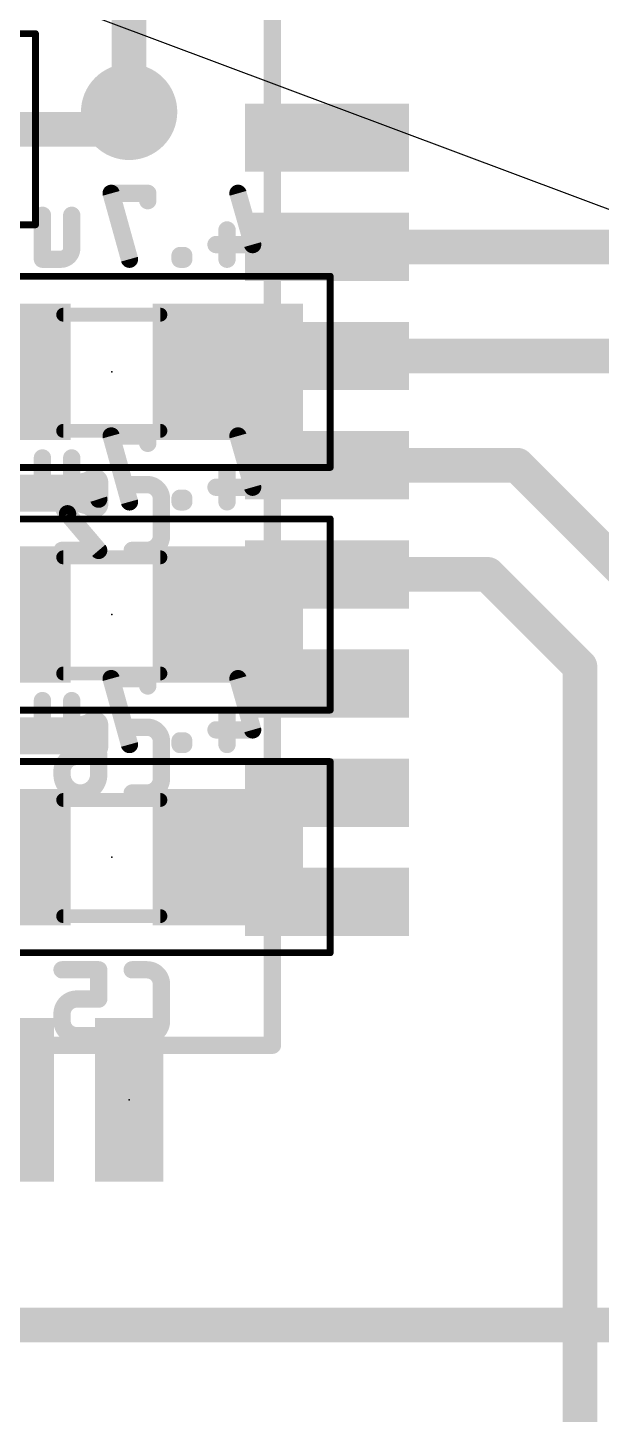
# Model space of a CAD drawing. Extents: x -0.01 to 5.59, y -0.05 to 1.65.
# Drawn here: x 2.8308 to 2.9962, y 0.3843 to 0.7843 of the extents above; entities that cross this region are included whole.
import ezdxf

# ---------------------------------------------------------------- set-up
doc = ezdxf.new("R2010")
doc.units = 0
for name, color, linetype in [('1', 22, 'CONTINUOUS'), ('16', 175, 'CONTINUOUS'), ('18', 82, 'CONTINUOUS'), ('19', 53, 'CONTINUOUS'), ('23', 7, 'CONTINUOUS'), ('24', 7, 'CONTINUOUS'), ('26', 253, 'CONTINUOUS'), ('28', 253, 'CONTINUOUS'), ('40', 175, 'CONTINUOUS'), ('51', 253, 'CONTINUOUS'), ('52', 253, 'CONTINUOUS')]:
    doc.layers.add(name, color=color, linetype=linetype)

# ---------------------------------------------------------------- blocks, each defined once
blk = doc.blocks.new('RECT')
blk.add_solid([(-0.5, -0.5), (0.5, -0.5), (-0.5, 0.5), (0.5, 0.5)])
blk = doc.blocks.new('ROUNDV')
at = {"const_width": 0.5}
blk.add_lwpolyline([(0, -0.25, 1), (0, 0.25, 1), (0, -0.25)], format="xyb", dxfattribs=at)

msp = doc.modelspace()

# ---------------------------------------------------------------- linework, layer by layer
at = {"layer": '1', "const_width": 0.01}
for points in [[(2.86, 0.76), (2.86, 0.809646)], [(2.917087, 0.721063), (3.151063, 0.721063)], [(2.917087, 0.689567), (3.169567, 0.689567)], [(2.917087, 0.658071), (2.971929, 0.658071)], [(2.971929, 0.658071), (3.02, 0.61)], [(2.917087, 0.626575), (2.963425, 0.626575)], [(2.963425, 0.626575), (2.99, 0.6)], [(2.99, 0.6), (2.99, 0.11)]]:
    msp.add_lwpolyline(points, dxfattribs=at)
at = {"layer": '1', "const_width": 0.005}
for points in [[(2.8575, 0.76, 1), (2.8625, 0.76)], [(2.917087, 0.723563, 1), (2.917087, 0.718563)], [(2.917087, 0.692067, 1), (2.917087, 0.687067)], [(2.917087, 0.660571, 1), (2.917087, 0.655571)], [(2.973697, 0.659839, 1), (2.970161, 0.656303)], [(2.971929, 0.655571, 1), (2.971929, 0.660571)], [(2.917087, 0.629075, 1), (2.917087, 0.624075)], [(2.965193, 0.628343, 1), (2.961657, 0.624807)], [(2.963425, 0.624075, 1), (2.963425, 0.629075)], [(2.9925, 0.6, 1), (2.9875, 0.6)], [(2.988232, 0.598232, 1), (2.991768, 0.601768)]]:
    msp.add_lwpolyline(points, format="xyb", dxfattribs=at)
at = {"layer": '16'}
for points, const_width in [([(2.855, 0.755), (2.86, 0.76)], 0.01), ([(2.803465, 0.755), (2.855, 0.755)], 0.01), ([(2.845032, 0.651315), (2.848593, 0.652269)], 0.008), ([(2.848593, 0.652269), (2.85, 0.653082)], 0.008), ([(2.85, 0.653082), (2.85, 0.646918)], 0.008), ([(2.825535, 0.651315), (2.845032, 0.651315)], 0.008), ([(2.845032, 0.648685), (2.825535, 0.648685)], 0.008), ([(2.848593, 0.647731), (2.845032, 0.648685)], 0.008), ([(2.847588, 0.648), (2.85, 0.648)], 0.008), ([(2.85, 0.646918), (2.848593, 0.647731)], 0.008), ([(2.825535, 0.581315), (2.845032, 0.581315)], 0.008), ([(2.845032, 0.581315), (2.848593, 0.582269)], 0.008), ([(2.848593, 0.582269), (2.85, 0.583082)], 0.008), ([(2.85, 0.583082), (2.85, 0.576918)], 0.008), ([(2.845032, 0.578685), (2.825535, 0.578685)], 0.008), ([(2.848593, 0.577731), (2.845032, 0.578685)], 0.008), ([(2.85, 0.576918), (2.848593, 0.577731)], 0.008), ([(2.76, 0.41), (3.05, 0.41)], 0.01)]:
    msp.add_lwpolyline(points, dxfattribs=dict(at, const_width=const_width))
for points, const_width in [([(2.861768, 0.758232, 1), (2.858232, 0.761768)], 0.005), ([(2.855, 0.7525, 1), (2.855, 0.7575)], 0.005), ([(2.853232, 0.756768, 1), (2.856768, 0.753232)], 0.005), ([(2.847593, 0.654001, 1), (2.849593, 0.650537)], 0.004), ([(2.852, 0.653082, 1), (2.848, 0.653082)], 0.004), ([(2.84911, 0.650337, 1), (2.848075, 0.654201)], 0.004), ([(2.851, 0.65135, 1), (2.849, 0.654814)], 0.004), ([(2.844514, 0.653247, 1), (2.84555, 0.649383)], 0.004), ([(2.84555, 0.650617, 1), (2.844514, 0.646753)], 0.004), ([(2.845032, 0.649315, 1), (2.845032, 0.653315)], 0.004), ([(2.845032, 0.646685, 1), (2.845032, 0.650685)], 0.004), ([(2.847588, 0.65, 1), (2.847588, 0.646)], 0.004), ([(2.85, 0.646, 1), (2.85, 0.65)], 0.004), ([(2.849593, 0.649463, 1), (2.847593, 0.645999)], 0.004), ([(2.848, 0.646918, 1), (2.852, 0.646918)], 0.004), ([(2.848075, 0.645799, 1), (2.84911, 0.649663)], 0.004), ([(2.849, 0.645186, 1), (2.851, 0.64865)], 0.004), ([(2.844514, 0.583247, 1), (2.84555, 0.579383)], 0.004), ([(2.845032, 0.579315, 1), (2.845032, 0.583315)], 0.004), ([(2.847593, 0.584001, 1), (2.849593, 0.580537)], 0.004), ([(2.852, 0.583082, 1), (2.848, 0.583082)], 0.004), ([(2.84911, 0.580337, 1), (2.848075, 0.584201)], 0.004), ([(2.851, 0.58135, 1), (2.849, 0.584814)], 0.004), ([(2.84555, 0.580617, 1), (2.844514, 0.576753)], 0.004), ([(2.845032, 0.576685, 1), (2.845032, 0.580685)], 0.004), ([(2.849593, 0.579463, 1), (2.847593, 0.575999)], 0.004), ([(2.848075, 0.575799, 1), (2.84911, 0.579663)], 0.004), ([(2.849, 0.575186, 1), (2.851, 0.57865)], 0.004), ([(2.848, 0.576918, 1), (2.852, 0.576918)], 0.004)]:
    msp.add_lwpolyline(points, format="xyb", dxfattribs=dict(at, const_width=const_width))
at = {"layer": '19'}
msp.add_line((2.15, 1.05), (3.35, 0.6), dxfattribs=at)
at = {"layer": '23'}
msp.add_point((2.86, 0.475), dxfattribs=at)
at = {"layer": '24'}
for p in [(2.855, 0.685), (2.855, 0.615), (2.855, 0.545)]:
    msp.add_point(p, dxfattribs=at)
at = {"layer": '26'}
for points, const_width in [([(2.845416, 0.6525, 0.414206), (2.840666, 0.64775)], 0.005), ([(2.851221, 0.648278, 0.32521), (2.845416, 0.6525)], 0.005), ([(2.845416, 0.65375, 1), (2.845416, 0.65125)], 0.0025), ([(2.845416, 0.65125, 1), (2.845416, 0.65375)], 0.0025), ([(2.86089, 0.65375, 1), (2.86089, 0.65125)], 0.0025), ([(2.869334, 0.648278, 0.414214), (2.865112, 0.6525)], 0.005), ([(2.865112, 0.65375, 1), (2.865112, 0.65125)], 0.0025), ([(2.865112, 0.65125, 1), (2.865112, 0.65375)], 0.0025), ([(2.840666, 0.64775, 0.205258), (2.842249, 0.644055)], 0.005), ([(2.841916, 0.64775, 1), (2.839416, 0.64775)], 0.0025), ([(2.839416, 0.64775, 1), (2.841916, 0.64775)], 0.0025), ([(2.850032, 0.647893, 1), (2.85241, 0.648663)], 0.0025), ([(2.870584, 0.648278, 1), (2.868084, 0.648278)], 0.0025), ([(2.868084, 0.648278, 1), (2.870584, 0.648278)], 0.0025), ([(2.843202, 0.644865, 1), (2.841297, 0.643246)], 0.0025), ([(2.841387, 0.64315, 1), (2.843111, 0.644961)], 0.0025), ([(2.865112, 0.6335, 0.414214), (2.869334, 0.637722)], 0.005), ([(2.870584, 0.637722, 1), (2.868084, 0.637722)], 0.0025), ([(2.840666, 0.63475, 1), (2.840666, 0.63225)], 0.0025), ([(2.851221, 0.63225, 1), (2.851221, 0.63475)], 0.0025), ([(2.86089, 0.63475, 1), (2.86089, 0.63225)], 0.0025), ([(2.865112, 0.63475, 1), (2.865112, 0.63225)], 0.0025), ([(2.865112, 0.63225, 1), (2.865112, 0.63475)], 0.0025), ([(2.868084, 0.637722, 1), (2.870584, 0.637722)], 0.0025), ([(2.850269, 0.63269, 1), (2.852174, 0.63431)], 0.0025), ([(2.851221, 0.574055, 0.414214), (2.842777, 0.5825)], 0.005), ([(2.842777, 0.58375, 1), (2.842777, 0.58125)], 0.0025), ([(2.86089, 0.58375, 1), (2.86089, 0.58125)], 0.0025), ([(2.869334, 0.578278, 0.414214), (2.865112, 0.5825)], 0.005), ([(2.865112, 0.58375, 1), (2.865112, 0.58125)], 0.0025), ([(2.865112, 0.58125, 1), (2.865112, 0.58375)], 0.0025), ([(2.870584, 0.578278, 1), (2.868084, 0.578278)], 0.0025), ([(2.844888, 0.574055, 0.414214), (2.840666, 0.569833)], 0.005), ([(2.844888, 0.575305, 1), (2.844888, 0.572805)], 0.0025), ([(2.844888, 0.572805, 1), (2.844888, 0.575305)], 0.0025), ([(2.852471, 0.574055, 1), (2.849971, 0.574055)], 0.0025), ([(2.851221, 0.572805, 1), (2.851221, 0.575305)], 0.0025), ([(2.868084, 0.578278, 1), (2.870584, 0.578278)], 0.0025), ([(2.841916, 0.569833, 1), (2.839416, 0.569833)], 0.0025), ([(2.849971, 0.574055, 1), (2.852471, 0.574055)], 0.0025), ([(2.840666, 0.568778, 1), (2.851221, 0.568778)], 0.005), ([(2.841916, 0.568778, 1), (2.839416, 0.568778)], 0.0025), ([(2.839416, 0.569833, 1), (2.841916, 0.569833)], 0.0025), ([(2.839416, 0.568778, 1), (2.841916, 0.568778)], 0.0025), ([(2.852471, 0.568778, 1), (2.849971, 0.568778)], 0.0025), ([(2.849971, 0.568778, 1), (2.852471, 0.568778)], 0.0025), ([(2.865112, 0.5635, 0.414214), (2.869334, 0.567722)], 0.005), ([(2.870584, 0.567722, 1), (2.868084, 0.567722)], 0.0025), ([(2.868084, 0.567722, 1), (2.870584, 0.567722)], 0.0025), ([(2.86089, 0.56475, 1), (2.86089, 0.56225)], 0.0025), ([(2.865112, 0.56475, 1), (2.865112, 0.56225)], 0.0025), ([(2.865112, 0.56225, 1), (2.865112, 0.56475)], 0.0025), ([(2.840666, 0.51375, 1), (2.840666, 0.51125)], 0.0025), ([(2.852471, 0.5125, 1), (2.849971, 0.5125)], 0.0025), ([(2.851221, 0.51125, 1), (2.851221, 0.51375)], 0.0025), ([(2.86089, 0.51375, 1), (2.86089, 0.51125)], 0.0025), ([(2.869334, 0.508278, 0.414214), (2.865112, 0.5125)], 0.005), ([(2.865112, 0.51375, 1), (2.865112, 0.51125)], 0.0025), ([(2.865112, 0.51125, 1), (2.865112, 0.51375)], 0.0025), ([(2.870584, 0.508278, 1), (2.868084, 0.508278)], 0.0025), ([(2.868084, 0.508278, 1), (2.870584, 0.508278)], 0.0025), ([(2.844888, 0.504055, 0.414214), (2.840666, 0.499833)], 0.005), ([(2.844888, 0.505305, 1), (2.844888, 0.502805)], 0.0025), ([(2.844888, 0.502805, 1), (2.844888, 0.505305)], 0.0025), ([(2.849971, 0.504055, 1), (2.852471, 0.504055)], 0.0025), ([(2.851221, 0.502805, 1), (2.851221, 0.505305)], 0.0025), ([(2.841916, 0.499833, 1), (2.839416, 0.499833)], 0.0025), ([(2.839416, 0.499833, 1), (2.841916, 0.499833)], 0.0025), ([(2.840666, 0.497722, 0.414214), (2.844888, 0.4935)], 0.005), ([(2.841916, 0.497722, 1), (2.839416, 0.497722)], 0.0025), ([(2.865112, 0.4935, 0.414214), (2.869334, 0.497722)], 0.005), ([(2.870584, 0.497722, 1), (2.868084, 0.497722)], 0.0025), ([(2.839416, 0.497722, 1), (2.841916, 0.497722)], 0.0025), ([(2.844888, 0.49475, 1), (2.844888, 0.49225)], 0.0025), ([(2.844888, 0.49225, 1), (2.844888, 0.49475)], 0.0025), ([(2.851221, 0.49225, 1), (2.851221, 0.49475)], 0.0025), ([(2.86089, 0.49475, 1), (2.86089, 0.49225)], 0.0025), ([(2.865112, 0.49475, 1), (2.865112, 0.49225)], 0.0025), ([(2.865112, 0.49225, 1), (2.865112, 0.49475)], 0.0025), ([(2.868084, 0.497722, 1), (2.870584, 0.497722)], 0.0025)]:
    msp.add_lwpolyline(points, format="xyb", dxfattribs=dict(at, const_width=const_width))
at = {"layer": '26', "const_width": 0.005}
for points in [[(2.865112, 0.6525), (2.86089, 0.6525)], [(2.869334, 0.637722), (2.869334, 0.648278)], [(2.842249, 0.644055), (2.851221, 0.6335)], [(2.851221, 0.6335), (2.840666, 0.6335)], [(2.86089, 0.6335), (2.865112, 0.6335)], [(2.865112, 0.5825), (2.86089, 0.5825)], [(2.869334, 0.567722), (2.869334, 0.578278)], [(2.851221, 0.574055), (2.844888, 0.574055)], [(2.851221, 0.568778), (2.851221, 0.574055)], [(2.840666, 0.569833), (2.840666, 0.568778)], [(2.86089, 0.5635), (2.865112, 0.5635)], [(2.851221, 0.5125), (2.840666, 0.5125)], [(2.851221, 0.504055), (2.851221, 0.5125)], [(2.865112, 0.5125), (2.86089, 0.5125)], [(2.869334, 0.497722), (2.869334, 0.508278)], [(2.844888, 0.504055), (2.851221, 0.504055)], [(2.840666, 0.497722), (2.840666, 0.499833)], [(2.851221, 0.4935), (2.844888, 0.4935)], [(2.86089, 0.4935), (2.865112, 0.4935)]]:
    msp.add_lwpolyline(points, dxfattribs=at)
at = {"layer": '28', "const_width": 0.005}
for points in [[(2.865381, 0.7365), (2.854825, 0.7365)], [(2.854825, 0.7365), (2.860103, 0.7175)], [(2.865381, 0.734389), (2.865381, 0.7365)], [(2.891398, 0.7365), (2.89562, 0.721722)], [(2.835001, 0.7175), (2.835001, 0.730167)], [(2.843445, 0.730167), (2.843445, 0.720667)], [(2.888232, 0.725944), (2.888232, 0.7175)], [(2.89562, 0.721722), (2.885065, 0.721722)], [(2.840279, 0.7175), (2.835001, 0.7175)], [(2.87575, 0.718555), (2.874695, 0.718555)], [(2.874695, 0.718555), (2.874695, 0.7175)], [(2.874695, 0.7175), (2.87575, 0.7175)], [(2.87575, 0.7175), (2.87575, 0.718555)], [(2.865381, 0.6665), (2.854825, 0.6665)], [(2.854825, 0.6665), (2.860103, 0.6475)], [(2.865381, 0.664389), (2.865381, 0.6665)], [(2.891398, 0.6665), (2.89562, 0.651722)], [(2.835001, 0.6475), (2.835001, 0.660167)], [(2.843445, 0.660167), (2.843445, 0.650667)], [(2.888232, 0.655944), (2.888232, 0.6475)], [(2.89562, 0.651722), (2.885065, 0.651722)], [(2.840279, 0.6475), (2.835001, 0.6475)], [(2.87575, 0.648555), (2.874695, 0.648555)], [(2.874695, 0.648555), (2.874695, 0.6475)], [(2.874695, 0.6475), (2.87575, 0.6475)], [(2.87575, 0.6475), (2.87575, 0.648555)], [(2.865381, 0.5965), (2.854825, 0.5965)], [(2.854825, 0.5965), (2.860103, 0.5775)], [(2.865381, 0.594389), (2.865381, 0.5965)], [(2.891398, 0.5965), (2.89562, 0.581722)], [(2.835001, 0.5775), (2.835001, 0.590167)], [(2.843445, 0.590167), (2.843445, 0.580667)], [(2.888232, 0.585944), (2.888232, 0.5775)], [(2.89562, 0.581722), (2.885065, 0.581722)], [(2.840279, 0.5775), (2.835001, 0.5775)], [(2.87575, 0.578555), (2.874695, 0.578555)], [(2.874695, 0.578555), (2.874695, 0.5775)], [(2.874695, 0.5775), (2.87575, 0.5775)], [(2.87575, 0.5775), (2.87575, 0.578555)]]:
    msp.add_lwpolyline(points, dxfattribs=at)
at = {"layer": '28'}
for points, const_width in [([(2.854825, 0.73775, 1), (2.854825, 0.73525)], 0.0025), ([(2.85603, 0.736835, 1), (2.853621, 0.736165)], 0.0025), ([(2.866631, 0.7365, 1), (2.864131, 0.7365)], 0.0025), ([(2.865381, 0.73525, 1), (2.865381, 0.73775)], 0.0025), ([(2.8926, 0.736843, 1), (2.890196, 0.736157)], 0.0025), ([(2.836251, 0.730167, 1), (2.833751, 0.730167)], 0.0025), ([(2.844695, 0.730167, 1), (2.842195, 0.730167)], 0.0025), ([(2.864131, 0.734389, 1), (2.866631, 0.734389)], 0.0025), ([(2.889482, 0.725944, 1), (2.886982, 0.725944)], 0.0025), ([(2.885065, 0.722972, 1), (2.885065, 0.720472)], 0.0025), ([(2.89562, 0.720472, 1), (2.89562, 0.722972)], 0.0025), ([(2.835001, 0.71875, 1), (2.835001, 0.71625)], 0.0025), ([(2.840279, 0.7175, 0.414214), (2.843445, 0.720667)], 0.005), ([(2.840279, 0.71875, 1), (2.840279, 0.71625)], 0.0025), ([(2.840279, 0.71625, 1), (2.840279, 0.71875)], 0.0025), ([(2.844695, 0.720667, 1), (2.842195, 0.720667)], 0.0025), ([(2.842195, 0.720667, 1), (2.844695, 0.720667)], 0.0025), ([(2.874695, 0.719805, 1), (2.874695, 0.717305)], 0.0025), ([(2.875945, 0.718555, 1), (2.873445, 0.718555)], 0.0025), ([(2.874695, 0.71875, 1), (2.874695, 0.71625)], 0.0025), ([(2.877, 0.718555, 1), (2.8745, 0.718555)], 0.0025), ([(2.87575, 0.717305, 1), (2.87575, 0.719805)], 0.0025), ([(2.87575, 0.71625, 1), (2.87575, 0.71875)], 0.0025), ([(2.894418, 0.721379, 1), (2.896822, 0.722066)], 0.0025), ([(2.833751, 0.7175, 1), (2.836251, 0.7175)], 0.0025), ([(2.858899, 0.717165, 1), (2.861307, 0.717835)], 0.0025), ([(2.873445, 0.7175, 1), (2.875945, 0.7175)], 0.0025), ([(2.8745, 0.7175, 1), (2.877, 0.7175)], 0.0025), ([(2.886982, 0.7175, 1), (2.889482, 0.7175)], 0.0025), ([(2.854825, 0.66775, 1), (2.854825, 0.66525)], 0.0025), ([(2.85603, 0.666835, 1), (2.853621, 0.666165)], 0.0025), ([(2.866631, 0.6665, 1), (2.864131, 0.6665)], 0.0025), ([(2.865381, 0.66525, 1), (2.865381, 0.66775)], 0.0025), ([(2.8926, 0.666843, 1), (2.890196, 0.666157)], 0.0025), ([(2.864131, 0.664389, 1), (2.866631, 0.664389)], 0.0025), ([(2.836251, 0.660167, 1), (2.833751, 0.660167)], 0.0025), ([(2.844695, 0.660167, 1), (2.842195, 0.660167)], 0.0025), ([(2.889482, 0.655944, 1), (2.886982, 0.655944)], 0.0025), ([(2.840279, 0.6475, 0.414214), (2.843445, 0.650667)], 0.005), ([(2.844695, 0.650667, 1), (2.842195, 0.650667)], 0.0025), ([(2.885065, 0.652972, 1), (2.885065, 0.650472)], 0.0025), ([(2.894418, 0.651379, 1), (2.896822, 0.652066)], 0.0025), ([(2.89562, 0.650472, 1), (2.89562, 0.652972)], 0.0025), ([(2.835001, 0.64875, 1), (2.835001, 0.64625)], 0.0025), ([(2.833751, 0.6475, 1), (2.836251, 0.6475)], 0.0025), ([(2.840279, 0.64875, 1), (2.840279, 0.64625)], 0.0025), ([(2.840279, 0.64625, 1), (2.840279, 0.64875)], 0.0025), ([(2.842195, 0.650667, 1), (2.844695, 0.650667)], 0.0025), ([(2.858899, 0.647165, 1), (2.861307, 0.647835)], 0.0025), ([(2.874695, 0.649805, 1), (2.874695, 0.647305)], 0.0025), ([(2.875945, 0.648555, 1), (2.873445, 0.648555)], 0.0025), ([(2.874695, 0.64875, 1), (2.874695, 0.64625)], 0.0025), ([(2.873445, 0.6475, 1), (2.875945, 0.6475)], 0.0025), ([(2.877, 0.648555, 1), (2.8745, 0.648555)], 0.0025), ([(2.8745, 0.6475, 1), (2.877, 0.6475)], 0.0025), ([(2.87575, 0.647305, 1), (2.87575, 0.649805)], 0.0025), ([(2.87575, 0.64625, 1), (2.87575, 0.64875)], 0.0025), ([(2.886982, 0.6475, 1), (2.889482, 0.6475)], 0.0025), ([(2.854825, 0.59775, 1), (2.854825, 0.59525)], 0.0025), ([(2.85603, 0.596835, 1), (2.853621, 0.596165)], 0.0025), ([(2.866631, 0.5965, 1), (2.864131, 0.5965)], 0.0025), ([(2.865381, 0.59525, 1), (2.865381, 0.59775)], 0.0025), ([(2.8926, 0.596843, 1), (2.890196, 0.596157)], 0.0025), ([(2.836251, 0.590167, 1), (2.833751, 0.590167)], 0.0025), ([(2.844695, 0.590167, 1), (2.842195, 0.590167)], 0.0025), ([(2.864131, 0.594389, 1), (2.866631, 0.594389)], 0.0025), ([(2.889482, 0.585944, 1), (2.886982, 0.585944)], 0.0025), ([(2.885065, 0.582972, 1), (2.885065, 0.580472)], 0.0025), ([(2.89562, 0.580472, 1), (2.89562, 0.582972)], 0.0025), ([(2.835001, 0.57875, 1), (2.835001, 0.57625)], 0.0025), ([(2.840279, 0.5775, 0.414214), (2.843445, 0.580667)], 0.005), ([(2.840279, 0.57875, 1), (2.840279, 0.57625)], 0.0025), ([(2.840279, 0.57625, 1), (2.840279, 0.57875)], 0.0025), ([(2.844695, 0.580667, 1), (2.842195, 0.580667)], 0.0025), ([(2.842195, 0.580667, 1), (2.844695, 0.580667)], 0.0025), ([(2.874695, 0.579805, 1), (2.874695, 0.577305)], 0.0025), ([(2.875945, 0.578555, 1), (2.873445, 0.578555)], 0.0025), ([(2.874695, 0.57875, 1), (2.874695, 0.57625)], 0.0025), ([(2.877, 0.578555, 1), (2.8745, 0.578555)], 0.0025), ([(2.87575, 0.577305, 1), (2.87575, 0.579805)], 0.0025), ([(2.87575, 0.57625, 1), (2.87575, 0.57875)], 0.0025), ([(2.894418, 0.581379, 1), (2.896822, 0.582066)], 0.0025), ([(2.833751, 0.5775, 1), (2.836251, 0.5775)], 0.0025), ([(2.858899, 0.577165, 1), (2.861307, 0.577835)], 0.0025), ([(2.873445, 0.5775, 1), (2.875945, 0.5775)], 0.0025), ([(2.8745, 0.5775, 1), (2.877, 0.5775)], 0.0025), ([(2.886982, 0.5775, 1), (2.889482, 0.5775)], 0.0025)]:
    msp.add_lwpolyline(points, format="xyb", dxfattribs=dict(at, const_width=const_width))
at = {"layer": '40', "const_width": 0.002}
for points in [[(2.832992, 0.782559), (2.707008, 0.782559)], [(2.832992, 0.727441), (2.832992, 0.782559)], [(2.707008, 0.727441), (2.832992, 0.727441)], [(2.917992, 0.712559), (2.792008, 0.712559)], [(2.917992, 0.657441), (2.917992, 0.712559)], [(2.792008, 0.657441), (2.917992, 0.657441)], [(2.917992, 0.642559), (2.792008, 0.642559)], [(2.917992, 0.587441), (2.917992, 0.642559)], [(2.792008, 0.587441), (2.917992, 0.587441)], [(2.917992, 0.572559), (2.792008, 0.572559)], [(2.917992, 0.517441), (2.917992, 0.572559)], [(2.792008, 0.517441), (2.917992, 0.517441)]]:
    msp.add_lwpolyline(points, dxfattribs=at)
at = {"layer": '40', "const_width": 0.001}
for points in [[(2.833492, 0.782559, 1), (2.832492, 0.782559)], [(2.832992, 0.782059, 1), (2.832992, 0.783059)], [(2.832992, 0.726941, 1), (2.832992, 0.727941)], [(2.832492, 0.727441, 1), (2.833492, 0.727441)], [(2.918492, 0.712559, 1), (2.917492, 0.712559)], [(2.917992, 0.712059, 1), (2.917992, 0.713059)], [(2.917492, 0.657441, 1), (2.918492, 0.657441)], [(2.917992, 0.656941, 1), (2.917992, 0.657941)], [(2.918492, 0.642559, 1), (2.917492, 0.642559)], [(2.917992, 0.642059, 1), (2.917992, 0.643059)], [(2.917992, 0.586941, 1), (2.917992, 0.587941)], [(2.917492, 0.587441, 1), (2.918492, 0.587441)], [(2.918492, 0.572559, 1), (2.917492, 0.572559)], [(2.917992, 0.572059, 1), (2.917992, 0.573059)], [(2.917492, 0.517441, 1), (2.918492, 0.517441)], [(2.917992, 0.516941, 1), (2.917992, 0.517941)]]:
    msp.add_lwpolyline(points, format="xyb", dxfattribs=at)
at = {"layer": '51', "const_width": 0.005}
for points in [[(2.901339, 0.490748), (2.901339, 0.793898)], [(2.598189, 0.490748), (2.901339, 0.490748)]]:
    msp.add_lwpolyline(points, dxfattribs=at)
at = {"layer": '51', "const_width": 0.0025}
for points in [[(2.901339, 0.489498, 1), (2.901339, 0.491998)], [(2.900089, 0.490748, 1), (2.902589, 0.490748)]]:
    msp.add_lwpolyline(points, format="xyb", dxfattribs=at)
at = {"layer": '52', "const_width": 0.004}
for points in [[(2.840984, 0.701496), (2.869016, 0.701496)], [(2.840984, 0.667992), (2.869016, 0.667992)], [(2.840984, 0.631496), (2.869016, 0.631496)], [(2.840984, 0.597992), (2.869016, 0.597992)], [(2.840984, 0.561496), (2.869016, 0.561496)], [(2.840984, 0.527992), (2.869016, 0.527992)]]:
    msp.add_lwpolyline(points, dxfattribs=at)
at = {"layer": '52', "const_width": 0.002}
for points in [[(2.840984, 0.702496, 1), (2.840984, 0.700496)], [(2.869016, 0.700496, 1), (2.869016, 0.702496)], [(2.840984, 0.668992, 1), (2.840984, 0.666992)], [(2.869016, 0.666992, 1), (2.869016, 0.668992)], [(2.840984, 0.632496, 1), (2.840984, 0.630496)], [(2.869016, 0.630496, 1), (2.869016, 0.632496)], [(2.840984, 0.598992, 1), (2.840984, 0.596992)], [(2.869016, 0.596992, 1), (2.869016, 0.598992)], [(2.840984, 0.562496, 1), (2.840984, 0.560496)], [(2.869016, 0.560496, 1), (2.869016, 0.562496)], [(2.840984, 0.528992, 1), (2.840984, 0.526992)], [(2.869016, 0.526992, 1), (2.869016, 0.528992)]]:
    msp.add_lwpolyline(points, format="xyb", dxfattribs=at)

# ---------------------------------------------------------------- block references
at = {"layer": '1', "rotation": 90}
for p, xscale, yscale in [((2.917087, 0.752559), 0.019685, 0.047244), ((2.917087, 0.721063), 0.019685, 0.047244), ((2.917087, 0.689567), 0.019685, 0.047244), ((2.917087, 0.658071), 0.019685, 0.047244), ((2.917087, 0.626575), 0.019685, 0.047244), ((2.917087, 0.595079), 0.019685, 0.047244), ((2.917087, 0.563583), 0.019685, 0.047244), ((2.917087, 0.532087), 0.019685, 0.047244), ((2.828504, 0.475), 0.047244, 0.019685), ((2.86, 0.475), 0.047244, 0.019685)]:
    msp.add_blockref('RECT', p, dxfattribs=dict(at, xscale=xscale, yscale=yscale))
at = {"layer": '16', "xscale": 0.043307, "yscale": 0.03937}
for p in [(2.821535, 0.685), (2.888465, 0.685), (2.821535, 0.615), (2.888465, 0.615), (2.821535, 0.545), (2.888465, 0.545)]:
    msp.add_blockref('RECT', p, dxfattribs=at)
at = {"layer": '18', "xscale": 0.02778, "yscale": 0.02778}
msp.add_blockref('ROUNDV', (2.86, 0.76), dxfattribs=at)
msp.add_blockref('ROUNDV', (2.86, 0.76), dxfattribs=at)
at = {"layer": '52', "xscale": 0.019689, "yscale": 0.037402}
for p in [(2.831844, 0.684799), (2.877844, 0.684799), (2.831844, 0.614799), (2.877844, 0.614799), (2.831844, 0.544799), (2.877844, 0.544799)]:
    msp.add_blockref('RECT', p, dxfattribs=at)

doc.saveas('drawing.dxf')
